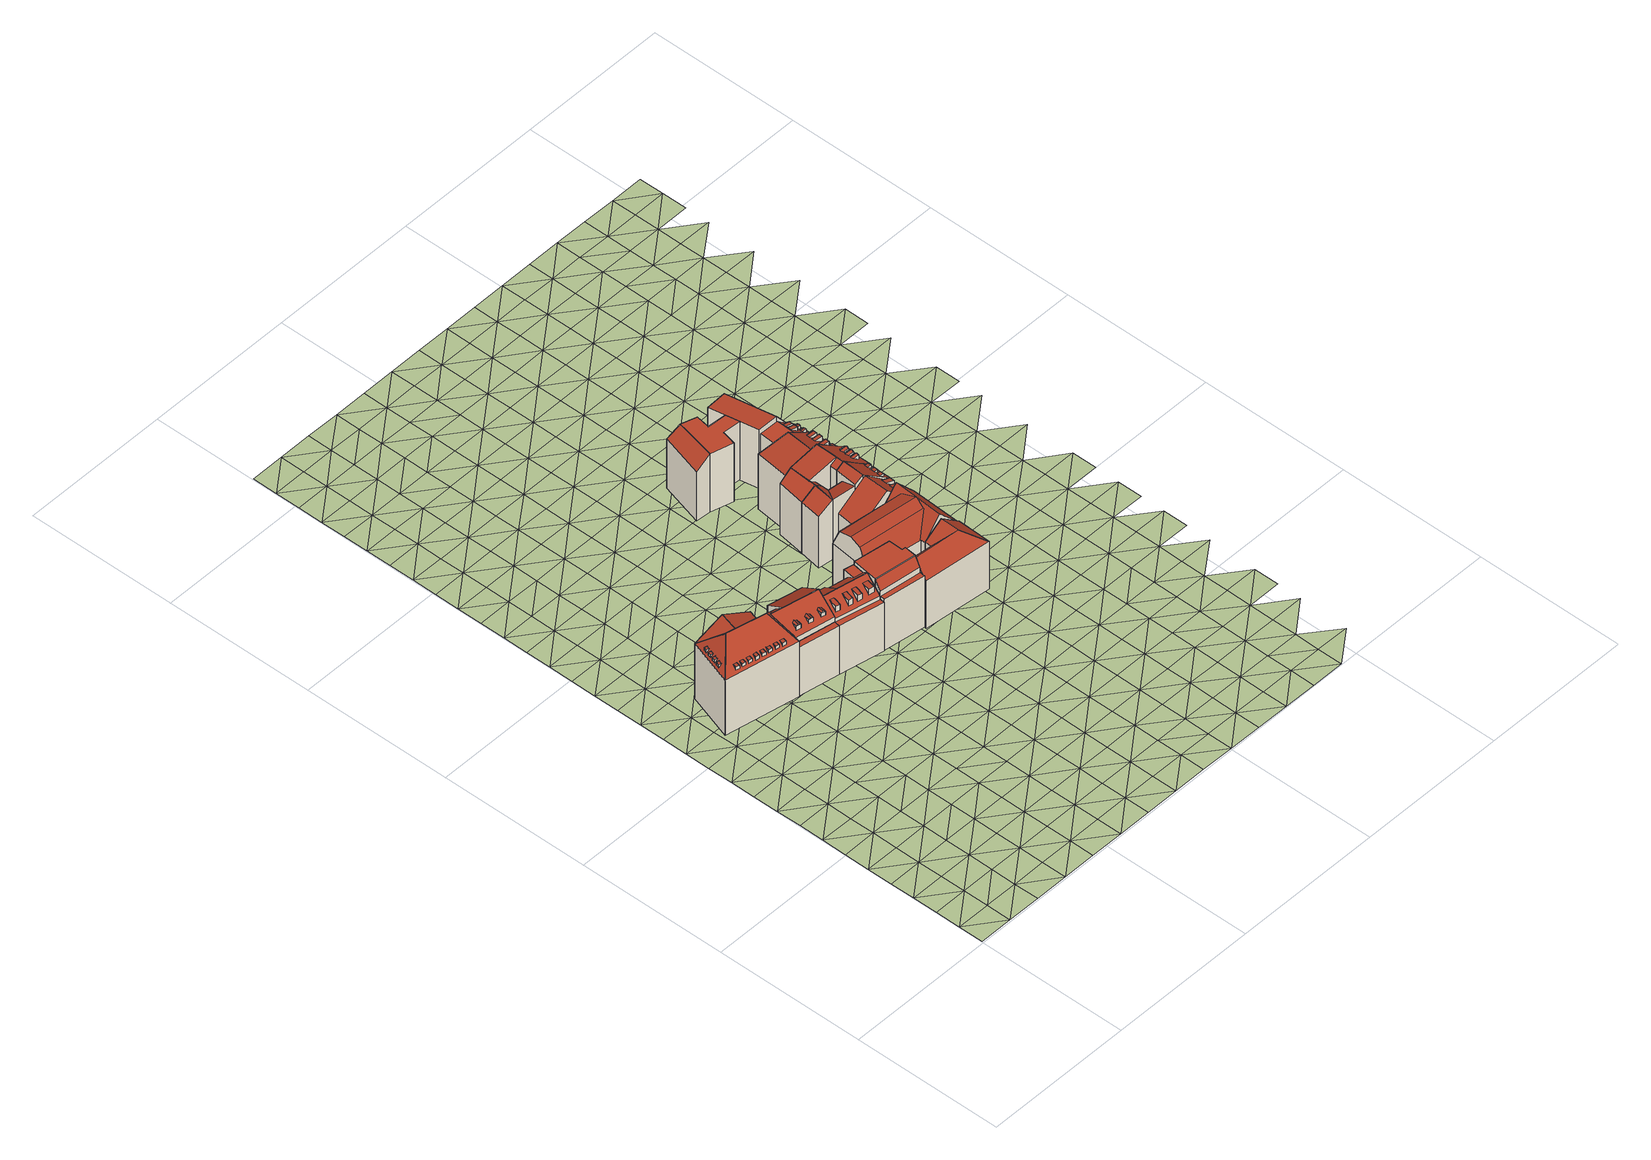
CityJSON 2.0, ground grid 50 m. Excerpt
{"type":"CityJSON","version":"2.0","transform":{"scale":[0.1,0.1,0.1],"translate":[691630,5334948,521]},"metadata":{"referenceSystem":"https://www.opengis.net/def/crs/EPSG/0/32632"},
"CityObjects":{
"building1":{"type":"Building","geometry":[{"type":"MultiSurface","lod":"2","boundaries":[[[0,1,2,3]],[[4,5,1,0]],[[3,2,5,4]],[[0,3,4]],[[1,5,2]],[[6,7,1,0]],[[8,9,7,6]],[[4,5,9,8]],[[6,0,4,8]],[[1,7,9,5]],[[10,11,12,13]],[[14,15,11,10]],[[16,17,15,14]],[[13,12,17,16]],[[14,10,13,16]],[[11,15,17,12]],[[3,18,17,16]],[[13,12,18,3]],[[16,13,3]],[[17,18,12]],[[19,20,12,13]],[[21,22,20,19]],[[10,11,22,21]],[[19,13,10,21]],[[12,20,22,11]],[[19,20,18,3]],[[19,3,13]],[[20,12,18]],[[14,15,22,21]],[[21,10,14]],[[22,15,11]],[[23,24,25,26]],[[27,28,24,23]],[[29,30,28,27]],[[26,25,30,29]],[[27,23,26,29]],[[24,28,30,25]],[[31,32,33,34]],[[35,36,32,31]],[[37,38,36,35]],[[34,33,38,37]],[[35,31,34,37]],[[32,36,38,33]],[[39,40,41,42]],[[43,44,40,39]],[[45,46,44,43]],[[42,41,46,45]],[[43,39,42,45]],[[40,44,46,41]],[[47,48,49,50]],[[51,52,48,47]],[[53,54,52,51]],[[50,49,54,53]],[[51,47,50,53]],[[48,52,54,49]],[[55,56,57,58]],[[59,60,56,55]],[[61,62,60,59]],[[58,57,62,61]],[[59,55,58,61]],[[56,60,62,57]],[[63,64,65,66]],[[67,68,64,63]],[[69,70,68,67]],[[66,65,70,69]],[[67,63,66,69]],[[64,68,70,65]],[[71,72,73,74]],[[75,76,72,71]],[[77,78,76,75]],[[74,73,78,77]],[[75,71,74,77]],[[72,76,78,73]],[[79,80,81,82]],[[83,84,80,79]],[[85,86,84,83]],[[82,81,86,85]],[[83,79,82,85]],[[80,84,86,81]],[[87,88,89,90]],[[91,92,88,87]],[[93,94,92,91]],[[90,89,94,93]],[[91,87,90,93]],[[88,92,94,89]],[[95,96,97,98]],[[99,100,96,95]],[[101,102,100,99]],[[98,97,102,101]],[[99,95,98,101]],[[96,100,102,97]],[[103,104,105,106]],[[107,108,104,103]],[[109,110,108,107]],[[106,105,110,109]],[[107,103,106,109]],[[104,108,110,105]],[[111,112,113,114]],[[115,116,112,111]],[[117,118,116,115]],[[114,113,118,117]],[[115,111,114,117]],[[112,116,118,113]]],"semantics":{"surfaces":[{"type":"WallSurface"},{"type":"RoofSurface"},{"type":"GroundSurface"}],"values":[0,0,0,1,2,0,0,0,1,2,0,0,0,0,1,2,0,0,1,2,0,0,0,1,2,0,1,2,0,1,2,0,0,0,0,1,2,0,0,0,0,1,2,0,0,0,0,1,2,0,0,0,0,1,2,0,0,0,0,1,2,0,0,0,0,1,2,0,0,0,0,1,2,0,0,0,0,1,2,0,0,0,0,1,2,0,0,0,0,1,2,0,0,0,0,1,2,0,0,0,0,1,2]}}]},
"building2":{"type":"Building","geometry":[{"type":"MultiSurface","lod":"2","boundaries":[[[119,120,121,122]],[[123,124,120,119]],[[125,126,124,123]],[[122,121,126,125]],[[123,119,122,125]],[[120,124,126,121]],[[127,128,129,130]],[[131,132,128,127]],[[133,134,132,131]],[[130,129,134,133]],[[131,127,130,133]],[[128,132,134,129]],[[135,136,137,138]],[[127,128,136,135]],[[139,140,128,127]],[[138,137,140,139]],[[127,135,138,139]],[[136,128,140,137]],[[130,129,140,139]],[[21,141,129,130]],[[142,143,141,21]],[[139,140,143,142]],[[21,130,139,142]],[[129,141,143,140]],[[144,145,146,147]],[[148,149,145,144]],[[150,151,149,148]],[[147,146,151,150]],[[144,152,148]],[[150,153,147]],[[147,153,152,144]],[[148,152,153,150]],[[145,149,151,146]],[[154,155,156,157]],[[158,159,155,154]],[[160,161,159,158]],[[157,156,161,160]],[[154,162,158]],[[160,163,157]],[[157,163,162,154]],[[158,162,163,160]],[[155,159,161,156]],[[164,165,166,167]],[[168,169,165,164]],[[170,171,169,168]],[[167,166,171,170]],[[164,172,168]],[[170,173,167]],[[167,173,172,164]],[[168,172,173,170]],[[165,169,171,166]]],"semantics":{"surfaces":[{"type":"WallSurface"},{"type":"RoofSurface"},{"type":"GroundSurface"}],"values":[0,0,0,0,1,2,0,0,0,0,1,2,0,0,0,0,1,2,0,0,0,0,1,2,0,0,0,0,0,0,1,1,2,0,0,0,0,0,0,1,1,2,0,0,0,0,0,0,1,1,2]}}]},
"building3":{"type":"Building","geometry":[{"type":"MultiSurface","lod":"2","boundaries":[[[174,175,176,177]],[[178,179,175,174]],[[180,181,179,178]],[[177,176,181,180]],[[178,174,177,180]],[[175,179,181,176]],[[178,179,182,183]],[[184,185,179,178]],[[186,187,185,184]],[[183,182,187,186]],[[184,178,183,186]],[[179,185,187,182]],[[188,189,190,191]],[[192,193,189,188]],[[194,195,193,192]],[[191,190,195,194]],[[192,188,191,194]],[[189,193,195,190]],[[196,197,198,199]],[[200,201,197,196]],[[202,203,201,200]],[[199,198,203,202]],[[200,196,199,202]],[[197,201,203,198]],[[204,205,206,207]],[[208,209,205,204]],[[210,211,209,208]],[[207,206,211,210]],[[208,204,207,210]],[[205,209,211,206]],[[212,213,214,215]],[[216,217,213,212]],[[218,219,217,216]],[[215,214,219,218]],[[216,212,215,218]],[[213,217,219,214]],[[220,221,222,223]],[[224,225,221,220]],[[226,227,225,224]],[[223,222,227,226]],[[224,220,223,226]],[[221,225,227,222]],[[183,228,229,180]],[[230,231,228,183]],[[232,121,231,230]],[[180,229,121,232]],[[230,183,180,232]],[[228,231,121,229]],[[233,234,235,122]],[[236,237,234,233]],[[119,238,237,236]],[[122,235,238,119]],[[236,233,122,119]],[[234,237,238,235]]],"semantics":{"surfaces":[{"type":"WallSurface"},{"type":"RoofSurface"},{"type":"GroundSurface"}],"values":[0,0,0,0,1,2,0,0,0,0,1,2,0,0,0,0,1,2,0,0,0,0,1,2,0,0,0,0,1,2,0,0,0,0,1,2,0,0,0,0,1,2,0,0,0,0,1,2,0,0,0,0,1,2]}}]},
"building4":{"type":"Building","geometry":[{"type":"MultiSurface","lod":"2","boundaries":[[[239,240,241,242]],[[243,244,240,239]],[[245,246,244,243]],[[247,248,246,245]],[[249,250,248,247]],[[242,241,250,249]],[[247,245,243,239,242,249]],[[240,244,246,248,250,241]],[[242,251,252,239]],[[253,254,251,242]],[[255,234,254,253]],[[239,252,234,255]],[[253,242,239,255]],[[251,254,234,252]],[[256,257,258,259]],[[230,260,257,256]],[[261,262,260,230]],[[259,258,262,261]],[[230,256,259,261]],[[257,260,262,258]]],"semantics":{"surfaces":[{"type":"WallSurface"},{"type":"RoofSurface"},{"type":"GroundSurface"}],"values":[0,0,0,0,0,0,1,2,0,0,0,0,1,2,0,0,0,0,1,2]}}]},
"building5":{"type":"Building","geometry":[{"type":"MultiSurface","lod":"2","boundaries":[[[263,264,265,266]],[[267,268,264,263]],[[269,270,268,267]],[[266,265,270,269]],[[263,271,267]],[[269,272,266]],[[266,272,271,263]],[[267,271,272,269]],[[264,268,270,265]],[[267,268,273,274]],[[275,276,264,263]],[[274,273,276,275]],[[275,277,274]],[[274,277,271,267]],[[263,271,277,275]],[[268,264,276,273]]],"semantics":{"surfaces":[{"type":"WallSurface"},{"type":"RoofSurface"},{"type":"GroundSurface"}],"values":[0,0,0,0,0,0,1,1,2,0,0,0,0,1,1,2]}}]},
"building6":{"type":"Building","geometry":[{"type":"MultiSurface","lod":"2","boundaries":[[[278,279,280,281]],[[282,283,279,278]],[[284,285,283,282]],[[281,280,285,284]],[[278,286,287,288,282]],[[284,289,290,291,281]],[[281,291,286,278]],[[282,288,289,284]],[[291,290,287,286]],[[288,287,290,289]],[[279,283,285,280]],[[292,265,293,294]],[[295,270,265,292]],[[296,285,270,295]],[[294,293,285,296]],[[292,297,295]],[[296,298,294]],[[294,298,297,292]],[[295,297,298,296]],[[265,270,285,293]]],"semantics":{"surfaces":[{"type":"WallSurface"},{"type":"RoofSurface"},{"type":"GroundSurface"}],"values":[0,0,0,0,0,0,1,1,1,1,2,0,0,0,0,0,0,1,1,2]}}]},
"building7":{"type":"Building","geometry":[{"type":"MultiSurface","lod":"2","boundaries":[[[299,300,301,302]],[[303,304,300,299]],[[305,306,304,303]],[[302,301,306,305]],[[303,299,302,305]],[[300,304,306,301]],[[307,308,309,310]],[[311,312,308,307]],[[313,314,312,311]],[[310,309,314,313]],[[311,307,310,313]],[[308,312,314,309]],[[315,316,317,318]],[[319,320,316,315]],[[321,322,320,319]],[[318,317,322,321]],[[319,315,318,321]],[[316,320,322,317]],[[323,324,325,326]],[[327,328,324,323]],[[329,330,328,327]],[[326,325,330,329]],[[327,323,326,329]],[[324,328,330,325]],[[331,332,328,327]],[[333,334,332,331]],[[329,330,334,333]],[[331,327,329,333]],[[328,332,334,330]],[[335,336,337,338]],[[339,340,336,335]],[[341,342,340,339]],[[338,337,342,341]],[[339,335,338,341]],[[336,340,342,337]],[[338,343,344,335]],[[345,346,343,338]],[[347,348,346,345]],[[335,344,348,347]],[[345,338,335,347]],[[343,346,348,344]],[[349,350,348,347]],[[351,332,350,349]],[[335,344,332,351]],[[351,349,347,335]],[[350,332,344,348]]],"semantics":{"surfaces":[{"type":"WallSurface"},{"type":"RoofSurface"},{"type":"GroundSurface"}],"values":[0,0,0,0,1,2,0,0,0,0,1,2,0,0,0,0,1,2,0,0,0,0,1,2,0,0,0,1,2,0,0,0,0,1,2,0,0,0,0,1,2,0,0,0,1,2]}}]},
"building8":{"type":"Building","geometry":[{"type":"MultiSurface","lod":"2","boundaries":[[[352,353,354,355]],[[356,357,353,352]],[[358,359,357,356]],[[355,354,359,358]],[[356,352,355,358]],[[353,357,359,354]],[[360,361,362,363]],[[364,365,361,360]],[[366,367,365,364]],[[363,362,367,366]],[[364,360,363,366]],[[361,365,367,362]],[[368,369,370,371]],[[372,373,369,368]],[[374,375,373,372]],[[371,370,375,374]],[[372,368,371,374]],[[369,373,375,370]],[[376,377,378,379]],[[380,381,377,376]],[[382,383,381,380]],[[379,378,383,382]],[[376,384,380]],[[382,385,379]],[[379,385,384,376]],[[380,384,385,382]],[[377,381,383,378]]],"semantics":{"surfaces":[{"type":"WallSurface"},{"type":"RoofSurface"},{"type":"GroundSurface"}],"values":[0,0,0,0,1,2,0,0,0,0,1,2,0,0,0,0,1,2,0,0,0,0,0,0,1,1,2]}}]},
"building9":{"type":"Building","geometry":[{"type":"MultiSurface","lod":"2","boundaries":[[[386,387,388,389]],[[390,391,387,386]],[[392,393,391,390]],[[389,388,393,392]],[[386,394,390]],[[392,395,389]],[[389,395,394,386]],[[390,394,395,392]],[[387,391,393,388]],[[396,397,398,399]],[[400,401,397,396]],[[402,403,401,400]],[[399,398,403,402]],[[396,404,400]],[[402,405,399]],[[399,405,404,396]],[[400,404,405,402]],[[397,401,403,398]],[[406,407,408,409]],[[410,411,407,406]],[[412,413,411,410]],[[409,408,413,412]],[[406,414,410]],[[412,415,409]],[[409,415,414,406]],[[410,414,415,412]],[[407,411,413,408]],[[416,417,418,419]],[[420,330,417,416]],[[421,422,330,420]],[[419,418,422,421]],[[420,416,419,421]],[[417,330,422,418]],[[423,424,422,421]],[[425,426,424,423]],[[427,428,426,425]],[[421,422,428,427]],[[425,423,421,427]],[[424,426,428,422]],[[429,430,342,341]],[[427,431,430,429]],[[338,337,431,427]],[[341,342,337,338]],[[427,429,341,338]],[[430,431,337,342]],[[345,346,432,433]],[[338,343,346,345]],[[425,426,343,338]],[[433,432,426,425]],[[338,345,433,425]],[[346,343,426,432]],[[420,330,424,423]],[[333,334,330,420]],[[434,435,334,333]],[[423,424,435,434]],[[333,420,423,434]],[[330,334,435,424]]],"semantics":{"surfaces":[{"type":"WallSurface"},{"type":"RoofSurface"},{"type":"GroundSurface"}],"values":[0,0,0,0,0,0,1,1,2,0,0,0,0,0,0,1,1,2,0,0,0,0,0,0,1,1,2,0,0,0,0,1,2,0,0,0,0,1,2,0,0,0,0,1,2,0,0,0,0,1,2,0,0,0,0,1,2]}}]},
"building10":{"type":"Building","geometry":[{"type":"MultiSurface","lod":"2","boundaries":[[[436,437,438,439]],[[440,441,437,436]],[[442,443,441,440]],[[444,445,443,442]],[[446,447,445,444]],[[448,449,447,446]],[[450,451,449,448]],[[439,438,451,450]],[[448,446,444,442,440,436,439,450]],[[437,441,443,445,447,449,451,438]],[[452,453,445,444]],[[454,455,453,452]],[[446,447,455,454]],[[452,444,446,454]],[[445,453,455,447]],[[456,457,458,459]],[[460,461,457,456]],[[462,463,461,460]],[[459,458,463,462]],[[460,456,459,462]],[[457,461,463,458]],[[464,465,466,467]],[[456,457,465,464]],[[467,466,458,459]],[[456,464,467,459]],[[465,457,458,466]],[[460,468,469,462]],[[470,471,468,460]],[[472,473,471,470]],[[462,469,473,472]],[[470,460,462,472]],[[468,471,473,469]]],"semantics":{"surfaces":[{"type":"WallSurface"},{"type":"RoofSurface"},{"type":"GroundSurface"}],"values":[0,0,0,0,0,0,0,0,1,2,0,0,0,1,2,0,0,0,0,1,2,0,0,0,1,2,0,0,0,0,1,2]}}]},
"building11":{"type":"Building","geometry":[{"type":"MultiSurface","lod":"2","boundaries":[[[474,475,476,477]],[[478,479,475,474]],[[480,481,479,478]],[[477,476,481,480]],[[478,474,477,480]],[[475,479,481,476]],[[482,483,484,485]],[[486,487,483,482]],[[488,489,487,486]],[[485,484,489,488]],[[486,482,485,488]],[[483,487,489,484]],[[490,491,492,493]],[[494,495,491,490]],[[496,497,495,494]],[[493,492,497,496]],[[494,490,493,496]],[[491,495,497,492]],[[498,499,500,501]],[[502,503,499,498]],[[504,505,503,502]],[[501,500,505,504]],[[502,498,501,504]],[[499,503,505,500]],[[506,418,507,508]],[[509,510,418,506]],[[511,512,510,509]],[[508,507,512,511]],[[509,506,508,511]],[[418,510,512,507]],[[513,514,510,509]],[[515,516,514,513]],[[511,512,516,515]],[[513,509,511,515]],[[510,514,516,512]]],"semantics":{"surfaces":[{"type":"WallSurface"},{"type":"RoofSurface"},{"type":"GroundSurface"}],"values":[0,0,0,0,1,2,0,0,0,0,1,2,0,0,0,0,1,2,0,0,0,0,1,2,0,0,0,0,1,2,0,0,0,1,2]}}]},
"building12":{"type":"Building","geometry":[{"type":"MultiSurface","lod":"2","boundaries":[[[517,518,519,520]],[[521,522,518,517]],[[523,524,522,521]],[[520,519,524,523]],[[517,525,521]],[[523,526,520]],[[520,526,525,517]],[[521,525,526,523]],[[518,522,524,519]],[[527,528,529,530]],[[531,532,528,527]],[[533,534,532,531]],[[530,529,534,533]],[[527,535,531]],[[533,536,530]],[[530,536,535,527]],[[531,535,536,533]],[[528,532,534,529]],[[537,538,539,540]],[[541,542,538,537]],[[543,544,542,541]],[[540,539,544,543]],[[541,537,540,543]],[[538,542,544,539]],[[545,546,547,548]],[[549,550,546,545]],[[551,552,550,549]],[[548,547,552,551]],[[549,545,548,551]],[[546,550,552,547]],[[553,554,555,556]],[[557,558,554,553]],[[559,507,558,557]],[[556,555,507,559]],[[557,553,556,559]],[[554,558,507,555]],[[560,561,555,556]],[[562,563,561,560]],[[553,554,563,562]],[[560,556,553,562]],[[555,561,563,554]]],"semantics":{"surfaces":[{"type":"WallSurface"},{"type":"RoofSurface"},{"type":"GroundSurface"}],"values":[0,0,0,0,0,0,1,1,2,0,0,0,0,0,0,1,1,2,0,0,0,0,1,2,0,0,0,0,1,2,0,0,0,0,1,2,0,0,0,1,2]}}]},
"terrain1":{"type":"TINRelief","attributes":{"lod":2},"geometry":[{"type":"CompositeSurface","lod":"2","boundaries":[[[564,565,566]],[[567,568,565]],[[567,569,568]],[[570,567,565]],[[565,564,570]],[[571,572,573]],[[574,571,569]],[[573,569,571]],[[575,570,564]],[[569,567,574]],[[576,577,572]],[[578,567,570]],[[576,579,577]],[[575,564,580]],[[572,571,581]],[[576,572,581]],[[582,571,574]],[[578,582,567]],[[570,575,578]],[[583,584,585]],[[574,567,582]],[[585,579,583]],[[579,576,586]],[[587,575,580]],[[583,579,586]],[[588,589,584]],[[590,576,581]],[[588,591,589]],[[581,571,590]],[[571,582,592]],[[590,571,592]],[[584,583,593]],[[594,582,578]],[[595,594,575]],[[596,583,586]],[[584,593,588]],[[578,575,594]],[[575,587,595]],[[597,598,599]],[[586,576,596]],[[600,592,582]],[[576,590,601]],[[599,591,597]],[[596,576,601]],[[591,588,602]],[[603,590,592]],[[597,591,602]],[[604,605,598]],[[606,588,593]],[[582,594,607]],[[604,608,605]],[[593,583,606]],[[609,604,598]],[[600,582,607]],[[583,596,610]],[[611,594,595]],[[598,597,609]],[[583,610,606]],[[595,587,611]],[[612,596,601]],[[592,600,603]],[[613,597,602]],[[601,590,614]],[[611,587,615]],[[616,607,594]],[[617,618,619]],[[602,588,613]],[[614,590,603]],[[596,612,610]],[[588,606,620]],[[616,600,607]],[[619,608,617]],[[613,588,620]],[[608,604,621]],[[622,606,610]],[[594,611,623]],[[624,625,618]],[[601,614,612]],[[626,604,609]],[[608,621,617]],[[616,594,623]],[[624,627,625]],[[609,597,626]],[[628,624,618]],[[597,613,629]],[[630,614,603]],[[622,610,612]],[[618,617,628]],[[631,613,620]],[[597,629,626]],[[611,615,632]],[[603,600,630]],[[633,623,611]],[[600,616,634]],[[635,617,621]],[[620,606,631]],[[630,600,634]],[[636,612,614]],[[606,622,637]],[[633,616,623]],[[638,639,640]],[[621,604,635]],[[631,606,637]],[[641,629,613]],[[604,626,642]],[[636,622,612]],[[640,627,638]],[[611,632,643]],[[627,624,644]],[[641,626,629]],[[604,642,635]],[[633,611,643]],[[614,630,645]],[[646,647,639]],[[648,624,628]],[[627,644,638]],[[649,648,617]],[[613,631,650]],[[651,630,634]],[[614,645,636]],[[646,652,647]],[[628,617,648]],[[617,635,649]],[[653,631,637]],[[613,650,641]],[[634,616,651]],[[654,643,632]],[[616,633,655]],[[639,638,656]],[[657,635,642]],[[637,622,653]],[[651,616,655]],[[630,658,645]],[[622,636,659]],[[654,633,643]],[[660,638,644]],[[639,656,646]],[[642,626,657]],[[653,622,659]],[[661,650,631]],[[626,641,662]],[[663,636,645]],[[664,649,635]],[[665,666,667]],[[644,624,660]],[[668,665,652]],[[624,648,669]],[[661,641,650]],[[626,662,657]],[[654,632,670]],[[667,652,665]],[[630,651,658]],[[652,646,668]],[[624,669,660]],[[631,653,671]],[[672,648,649]],[[673,674,666]],[[675,651,655]],[[663,645,658]],[[635,657,664]],[[676,646,656]],[[677,653,659]],[[631,671,661]],[[655,633,675]],[[673,678,674]],[[656,638,679]],[[633,654,680]],[[638,660,681]],[[682,657,662]],[[683,649,664]],[[659,636,677]],[[675,633,680]],[[684,658,651]],[[636,663,685]],[[666,665,686]],[[687,654,670]],[[638,681,679]],[[662,641,682]],[[677,636,685]],[[688,671,653]],[[641,661,689]],[[690,660,669]],[[673,666,686]],[[684,663,658]],[[649,683,672]],[[691,665,668]],[[669,648,692]],[[693,664,657]],[[688,661,671]],[[641,689,682]],[[656,679,676]],[[694,695,696]],[[668,646,691]],[[651,675,697]],[[698,694,678]],[[699,681,660]],[[693,683,664]],[[648,672,692]],[[700,693,657]],[[696,678,694]],[[653,677,701]],[[691,646,676]],[[678,673,698]],[[702,675,680]],[[651,697,684]],[[699,679,681]],[[690,699,660]],[[657,682,700]],[[703,704,695]],[[705,677,685]],[[653,701,688]],[[669,692,690]],[[680,654,702]],[[706,673,686]],[[654,687,707]],[[708,682,689]],[[685,663,705]],[[703,709,704]],[[702,654,707]],[[710,697,675]],[[686,665,706]],[[663,684,711]],[[665,691,712]],[[713,692,672]],[[689,661,708]],[[705,663,711]],[[714,701,677]],[[661,688,715]],[[695,694,716]],[[710,684,697]],[[717,691,676]],[[665,712,706]],[[672,683,713]],[[718,700,682]],[[683,693,719]],[[714,688,701]],[[661,715,708]],[[720,694,698]],[[695,716,703]],[[676,679,717]],[[675,702,721]],[[722,690,692]],[[679,699,723]],[[718,693,700]],[[683,719,713]],[[724,718,682]],[[698,673,720]],[[677,705,725]],[[717,679,723]],[[726,712,691]],[[673,706,727]],[[728,702,707]],[[675,721,710]],[[722,699,690]],[[729,722,692]],[[730,709,731]],[[682,708,724]],[[720,673,727]],[[709,703,732]],[[733,705,711]],[[677,725,714]],[[707,687,728]],[[726,706,712]],[[692,713,729]],[[734,708,715]],[[711,684,733]],[[735,703,716]],[[709,732,731]],[[728,687,736]],[[737,721,702]],[[684,710,738]],[[691,717,739]],[[740,713,719]],[[715,688,734]],[[733,684,738]],[[741,725,705]],[[716,694,735]],[[688,714,742]],[[726,691,739]],[[694,720,743]],[[737,710,721]],[[744,717,723]],[[719,693,740]],[[734,688,742]],[[745,724,708]],[[693,718,746]],[[735,694,743]],[[741,714,725]],[[747,729,713]],[[748,720,727]],[[723,699,744]],[[702,728,749]],[[750,748,706]],[[699,722,751]],[[745,718,724]],[[693,746,740]],[[752,731,732]],[[753,745,708]],[[737,702,749]],[[727,706,748]],[[705,733,754]],[[744,699,751]],[[755,739,717]],[[706,726,750]],[[756,722,729]],[[732,703,752]],[[708,734,753]],[[703,735,757]],[[758,733,738]],[[705,754,741]],[[755,726,739]],[[713,740,747]],[[759,734,742]],[[728,736,760]],[[738,710,758]],[[761,759,714]],[[703,757,752]],[[710,737,762]],[[743,720,763]],[[717,744,764]],[[765,735,743]],[[766,740,746]],[[756,729,747]],[[742,714,759]],[[758,710,762]],[[767,754,733]],[[714,741,761]],[[720,748,763]],[[768,737,749]],[[769,744,751]],[[749,728,770]],[[717,764,755]],[[746,718,766]],[[771,753,734]],[[718,745,772]],[[731,752,773]],[[767,741,754]],[[774,748,750]],[[775,743,763]],[[728,760,770]],[[751,722,769]],[[776,747,740]],[[722,756,777]],[[771,745,753]],[[718,772,766]],[[778,771,734]],[[750,726,774]],[[733,758,779]],[[765,780,735]],[[769,722,777]],[[781,764,744]],[[726,755,782]],[[783,752,757]],[[768,749,770]],[[776,756,747]],[[743,775,765]],[[784,776,740]],[[757,735,780]],[[734,759,778]],[[774,726,782]],[[785,763,748]],[[786,758,762]],[[733,779,767]],[[781,755,764]],[[740,766,784]],[[787,759,761]],[[762,737,786]],[[785,775,763]],[[788,787,741]],[[752,789,773]],[[790,770,760]],[[737,768,791]],[[744,769,792]],[[793,766,772]],[[761,741,787]],[[786,737,791]],[[794,779,758]],[[741,767,788]],[[783,789,752]],[[748,774,795]],[[790,768,770]],[[796,769,777]],[[744,792,781]],[[757,780,783]],[[772,745,793]],[[797,778,759]],[[745,771,798]],[[794,767,779]],[[799,774,782]],[[748,795,785]],[[777,756,796]],[[800,784,766]],[[756,776,801]],[[797,771,778]],[[745,798,793]],[[802,780,765]],[[803,797,759]],[[790,760,804]],[[782,755,799]],[[758,786,805]],[[806,802,775]],[[796,756,801]],[[807,792,769]],[[755,781,808]],[[800,776,784]],[[809,800,766]],[[765,775,802]],[[759,787,803]],[[799,755,808]],[[810,795,774]],[[775,785,806]],[[811,786,791]],[[758,805,794]],[[807,781,792]],[[766,793,809]],[[812,783,780]],[[813,787,788]],[[791,768,811]],[[810,785,795]],[[768,790,814]],[[769,796,815]],[[816,793,798]],[[788,767,813]],[[812,789,783]],[[811,768,814]],[[817,805,786]],[[767,794,818]],[[819,812,780]],[[774,799,820]],[[821,796,801]],[[769,815,807]],[[798,771,816]],[[822,821,776]],[[823,803,787]],[[771,797,824]],[[810,774,820]],[[780,802,819]],[[817,794,805]],[[767,818,813]],[[825,799,808]],[[801,776,821]],[[826,809,793]],[[776,800,822]],[[823,797,803]],[[771,824,816]],[[790,804,827]],[[828,802,806]],[[829,823,787]],[[786,811,830]],[[808,781,825]],[[831,815,796]],[[781,807,832]],[[826,800,809]],[[833,826,793]],[[806,785,828]],[[787,813,829]],[[825,781,832]],[[834,820,799]],[[785,810,835]],[[836,811,814]],[[786,830,817]],[[831,807,815]],[[837,819,802]],[[793,816,833]],[[828,785,835]],[[789,812,838]],[[839,813,818]],[[814,790,836]],[[840,839,794]],[[834,810,820]],[[790,827,841]],[[796,821,842]],[[843,816,824]],[[818,794,839]],[[844,812,819]],[[836,790,841]],[[845,830,811]],[[794,817,840]],[[831,796,842]],[[799,825,846]],[[847,821,822]],[[824,797,843]],[[848,829,813]],[[797,823,849]],[[802,828,837]],[[845,817,830]],[[850,825,832]],[[799,846,834]],[[822,800,847]],[[851,850,807]],[[852,833,816]],[[800,826,853]],[[848,823,829]],[[797,849,843]],[[854,848,813]],[[855,828,835]],[[844,819,837]],[[812,856,838]],[[811,836,857]],[[832,807,850]],[[858,842,821]],[[807,831,851]],[[852,826,833]],[[800,853,847]],[[859,852,816]],[[813,839,854]],[[835,810,855]],[[860,846,825]],[[810,834,861]],[[862,836,841]],[[811,857,845]],[[858,831,842]],[[816,843,859]],[[855,810,861]],[[863,837,828]],[[812,844,864]],[[865,839,840]],[[841,827,862]],[[866,865,817]],[[860,834,846]],[[821,847,867]],[[868,843,849]],[[840,817,865]],[[863,844,837]],[[812,864,856]],[[862,827,869]],[[870,857,836]],[[817,845,866]],[[825,850,871]],[[872,847,853]],[[821,867,858]],[[849,823,868]],[[873,854,839]],[[823,848,874]],[[828,855,875]],[[870,845,857]],[[876,850,851]],[[825,871,860]],[[853,826,872]],[[877,859,843]],[[826,852,878]],[[863,828,875]],[[873,848,854]],[[823,874,868]],[[879,873,839]],[[880,855,861]],[[836,862,881]],[[851,831,876]],[[882,867,847]],[[831,858,883]],[[884,866,845]],[[877,852,859]],[[826,878,872]],[[885,877,843]],[[886,856,864]],[[839,865,879]],[[861,834,880]],[[887,886,844]],[[876,831,883]],[[888,871,850]],[[834,860,889]],[[836,881,870]],[[882,858,867]],[[843,868,885]],[[864,844,886]],[[880,834,889]],[[890,875,855]],[[844,863,887]],[[891,865,866]],[[888,860,871]],[[847,872,892]],[[893,868,874]],[[862,869,894]],[[890,863,875]],[[862,895,881]],[[845,870,884]],[[886,896,856]],[[850,876,897]],[[898,879,865]],[[899,872,878]],[[847,892,882]],[[874,848,893]],[[848,873,900]],[[855,880,901]],[[902,870,881]],[[903,876,883]],[[850,897,888]],[[878,852,899]],[[866,884,891]],[[904,885,868]],[[852,877,905]],[[848,900,893]],[[906,880,889]],[[855,901,890]],[[862,894,895]],[[883,858,903]],[[907,873,879]],[[899,852,905]],[[908,892,872]],[[858,882,909]],[[904,877,885]],[[910,904,868]],[[911,886,887]],[[865,891,898]],[[889,860,906]],[[903,858,909]],[[860,888,912]],[[902,881,895]],[[908,882,892]],[[868,893,910]],[[887,863,911]],[[913,901,880]],[[863,890,914]],[[915,891,884]],[[916,879,898]],[[917,915,870]],[[918,888,897]],[[860,912,906]],[[897,876,919]],[[872,899,920]],[[911,863,914]],[[921,893,900]],[[884,870,915]],[[913,890,901]],[[886,922,896]],[[923,895,894]],[[870,902,917]],[[876,903,919]],[[879,916,907]],[[924,899,905]],[[872,920,908]],[[900,873,921]],[[925,898,891]],[[926,922,886]],[[880,906,927]],[[923,902,895]],[[928,903,909]],[[918,897,919]],[[905,877,924]],[[929,910,893]],[[877,904,930]],[[886,911,926]],[[925,916,898]],[[873,907,921]],[[931,925,891]],[[932,906,912]],[[880,927,913]],[[909,882,928]],[[933,932,888]],[[934,920,899]],[[882,908,935]],[[929,904,910]],[[877,930,924]],[[936,929,893]],[[937,911,914]],[[891,915,931]],[[912,888,932]],[[928,882,935]],[[938,919,903]],[[888,918,933]],[[934,908,920]],[[893,921,936]],[[914,890,937]],[[939,927,906]],[[890,913,940]],[[941,915,917]],[[938,918,919]],[[899,924,942]],[[937,890,940]],[[943,926,911]],[[944,921,907]],[[917,902,941]],[[939,913,927]],[[903,928,945]],[[946,924,930]],[[899,942,934]],[[907,916,944]],[[943,922,926]],[[947,931,915]],[[916,925,948]],[[906,932,949]],[[950,928,935]],[[903,945,938]],[[930,904,946]],[[951,936,921]],[[904,929,952]],[[911,937,953]],[[947,925,931]],[[916,948,944]],[[954,947,915]],[[955,932,933]],[[906,949,939]],[[935,908,950]],[[956,942,924]],[[908,934,957]],[[943,911,953]],[[951,929,936]],[[904,952,946]],[[958,951,921]],[[959,937,940]],[[933,918,955]],[[950,908,957]],[[960,945,928]],[[918,938,961]],[[921,944,958]],[[940,913,959]],[[962,934,942]],[[955,918,961]],[[963,949,932]],[[913,939,964]],[[960,938,945]],[[924,946,965]],[[959,913,964]],[[966,953,937]],[[922,943,967]],[[968,944,948]],[[963,939,949]],[[969,963,932]],[[928,950,970]],[[971,946,952]],[[924,965,956]],[[948,925,968]],[[966,943,953]],[[932,955,969]],[[972,950,957]],[[928,970,960]],[[952,929,971]],[[957,934,962]],[[973,958,944]],[[929,951,974]],[[937,959,975]],[[942,956,962]],[[976,955,961]],[[977,965,946]],[[973,951,958]],[[929,974,971]],[[978,973,944]],[[979,959,964]],[[937,975,966]],[[943,980,967]],[[961,938,976]],[[950,981,970]],[[938,960,982]],[[977,956,965]],[[964,939,979]],[[957,962,972]],[[983,969,955]],[[939,963,984]],[[985,960,970]],[[938,982,976]],[[946,971,986]],[[987,975,959]],[[943,966,988]],[[983,963,969]],[[939,984,979]],[[977,946,986]],[[950,972,981]],[[989,971,974]],[[987,966,975]],[[943,988,980]],[[955,976,990]],[[991,972,962]],[[985,970,981]],[[974,951,989]],[[992,991,956]],[[983,955,990]],[[959,979,993]],[[994,976,982]],[[962,956,991]],[[995,986,971]],[[956,977,992]],[[951,996,989]],[[997,979,984]],[[959,993,987]],[[982,960,994]],[[998,997,963]],[[999,981,972]],[[960,985,1000]],[[995,977,986]],[[1001,995,971]],[[1002,980,988]],[[984,963,997]],[[1003,1002,966]],[[1004,990,976]],[[963,983,998]],[[999,985,981]],[[960,1000,994]],[[988,966,1002]],[[1005,993,979]],[[966,987,1003]],[[1004,983,990]],[[972,991,1006]],[[1005,987,993]],[[1002,1007,980]],[[976,994,1008]],[[1009,991,992]],[[972,1006,999]],[[979,997,1010]],[[1011,994,1000]],[[976,1008,1004]],[[992,977,1009]],[[1012,997,998]],[[979,1010,1005]],[[1000,985,1011]],[[1013,1006,991]],[[985,999,1014]],[[1015,1002,1003]],[[998,983,1012]],[[1016,1015,987]],[[994,1017,1008]],[[983,1004,1018]],[[1013,999,1006]],[[985,1014,1011]],[[1003,987,1015]],[[1012,983,1018]],[[1019,1010,997]],[[987,1005,1016]],[[1020,1004,1008]],[[1002,1021,1007]],[[1022,1019,997]],[[994,1011,1017]],[[1023,1005,1010]],[[997,1012,1022]],[[1024,1011,1014]],[[1020,1008,1017]],[[1002,1015,1025]],[[1026,1012,1018]],[[1014,999,1024]],[[1027,1015,1016]],[[1002,1025,1021]],[[1018,1004,1026]],[[1016,1005,1023]],[[1024,999,1028]],[[1029,1017,1011]],[[1004,1020,1030]],[[1010,1019,1023]],[[1026,1004,1030]],[[1031,1022,1012]],[[1029,1020,1017]],[[1031,1019,1022]],[[1016,1023,1027]],[[1032,1021,1025]],[[1025,1015,1033]],[[1012,1026,1034]],[[1031,1012,1034]],[[1015,1027,1033]],[[1035,1026,1030]],[[1036,1027,1023]],[[1032,1025,1033]],[[1030,1020,1035]],[[1032,1037,1021]],[[1023,1019,1036]],[[1035,1020,1038]],[[1039,1034,1026]],[[1019,1031,1040]],[[1036,1019,1040]],[[1041,1033,1027]],[[1039,1031,1034]],[[1041,1032,1033]],[[1027,1036,1042]],[[1041,1027,1042]],[[1043,1036,1040]],[[1032,1044,1037]],[[1040,1031,1043]],[[1045,1044,1032]],[[1046,1042,1036]],[[1032,1041,1045]],[[1046,1041,1042]],[[1047,1044,1045]],[[1048,1047,1041]],[[1045,1041,1047]],[[1047,1049,1044]]]}]}
},
"vertices":[
[262,1184,272],[262,1184,8],[174,1204,8],[174,1204,213],[241,1109,272],[241,1109,8],[351,1163,231],[351,1163,8],[332,1089,231],[332,1089,8],[335,1088,288],[335,1088,5],[203,1117,5],[203,1117,288],[368,1000,213],[368,1000,5],[124,1048,213],[124,1048,5],[174,1204,5],[229,1158,230],[229,1158,5],[390,1123,230],[390,1123,5],[319,1016,232],[319,1016,220],[332,1014,220],[332,1014,232],[327,1054,235],[327,1054,220],[338,1052,235],[338,1052,220],[297,1021,232],[297,1021,221],[309,1019,221],[309,1019,232],[304,1059,235],[304,1059,221],[315,1057,235],[315,1057,221],[274,1026,232],[274,1026,221],[286,1024,221],[286,1024,232],[281,1064,235],[281,1064,221],[293,1062,235],[293,1062,221],[253,1030,232],[253,1030,220],[265,1027,220],[265,1027,232],[260,1068,235],[260,1068,220],[272,1065,235],[272,1065,220],[231,1034,232],[231,1034,220],[243,1032,220],[243,1032,232],[238,1072,235],[238,1072,220],[249,1070,235],[249,1070,220],[209,1039,232],[209,1039,221],[221,1037,221],[221,1037,232],[216,1077,235],[216,1077,221],[227,1074,235],[227,1074,221],[187,1044,232],[187,1044,221],[199,1041,221],[199,1041,232],[194,1081,235],[194,1081,221],[206,1079,235],[206,1079,221],[166,1048,232],[166,1048,221],[178,1045,221],[178,1045,232],[173,1085,235],[173,1085,221],[185,1083,235],[185,1083,221],[146,1100,232],[146,1100,221],[142,1088,221],[142,1088,232],[183,1089,235],[183,1089,221],[179,1078,235],[179,1078,221],[152,1120,232],[152,1120,221],[149,1108,221],[149,1108,232],[189,1110,235],[189,1110,221],[186,1099,235],[186,1099,221],[159,1141,232],[159,1141,221],[156,1130,221],[156,1130,232],[196,1131,235],[196,1131,221],[193,1120,235],[193,1120,221],[166,1162,232],[166,1162,221],[162,1151,221],[162,1151,232],[203,1152,235],[203,1152,221],[199,1141,235],[199,1141,221],
[502,975,191],[502,975,7],[505,995,7],[505,995,191],[368,1000,191],[368,1000,7],[372,1019,191],[372,1019,7],[517,1064,261],[517,1064,6],[350,1098,6],[350,1098,261],[505,995,210],[505,995,6],[372,1019,210],[372,1019,6],[530,1135,211],[530,1135,6],[415,1158,6],[415,1158,211],[399,1088,261],[399,1088,6],[390,1123,6],[406,1120,230],[406,1120,6],[482,1071,234],[482,1071,220],[472,1014,220],[472,1014,234],[497,1068,234],[497,1068,220],[486,1011,234],[486,1011,220],[489,1069,237],[479,1013,237],[442,1079,234],[442,1079,220],[431,1022,220],[431,1022,234],[458,1076,234],[458,1076,220],[446,1019,234],[446,1019,220],[450,1077,237],[438,1021,237],[401,1087,234],[401,1087,220],[390,1030,220],[390,1030,234],[416,1084,234],[416,1084,220],[405,1027,234],[405,1027,220],[409,1086,237],[397,1029,237],
[567,1088,215],[567,1088,6],[523,1097,6],[523,1097,215],[561,1037,249],[561,1037,6],[514,1046,249],[514,1046,6],[660,1017,6],[660,1017,249],[565,1070,227],[565,1070,6],[665,1053,227],[665,1053,6],[658,1018,240],[658,1018,7],[666,1072,7],[666,1072,240],[625,1024,240],[625,1024,7],[633,1078,240],[633,1078,7],[652,1019,238],[652,1019,212],[634,1022,212],[634,1022,238],[645,978,233],[645,978,212],[627,981,233],[627,981,212],[612,1027,238],[612,1027,211],[597,1030,211],[597,1030,238],[604,985,233],[604,985,211],[589,988,233],[589,988,211],[582,1033,238],[582,1033,211],[567,1035,211],[567,1035,238],[574,992,233],[574,992,211],[560,994,233],[560,994,211],[541,1040,238],[541,1040,212],[526,1043,212],[526,1043,238],[533,1001,233],[533,1001,212],[519,1004,233],[519,1004,212],[660,1017,7],[514,1046,7],[652,963,202],[652,963,7],[505,995,202],[652,963,191],[652,963,8],[505,995,8],[650,946,191],[650,946,8],[502,975,8],
[655,983,251],[655,983,7],[795,965,7],[795,965,251],[667,1071,251],[667,1071,7],[789,1053,251],[789,1053,7],[788,1006,251],[788,1006,7],[800,1005,251],[800,1005,7],[795,965,8],[655,983,8],[792,945,219],[792,945,8],[652,963,219],[650,946,202],[650,946,9],[790,925,9],[790,925,202],[652,963,9],[792,945,202],[792,945,9],
[1015,895,189],[1015,895,8],[1018,1007,8],[1018,1007,189],[895,999,189],[895,999,8],[898,1021,189],[898,1021,8],[952,949,242],[954,1014,242],[800,1010,8],[800,1010,189],[789,919,189],[789,919,8],[795,964,242],
[715,1064,182],[715,1064,8],[899,1039,8],[899,1039,182],[731,1206,182],[731,1206,8],[904,1189,182],[904,1189,8],[719,1098,247],[723,1134,260],[728,1180,247],[959,1153,247],[956,1106,260],[954,1070,247],[1018,1007,185],[1025,1177,8],[1025,1177,185],[898,1021,185],[904,1189,185],[950,1015,260],[961,1184,260],
[1011,1319,200],[1011,1319,191],[1010,1332,191],[1010,1332,200],[959,1318,204],[959,1318,191],[959,1332,204],[959,1332,191],[1010,1296,200],[1010,1296,191],[1010,1309,191],[1010,1309,200],[958,1295,204],[958,1295,191],[958,1309,204],[958,1309,191],[1009,1272,200],[1009,1272,191],[1009,1286,191],[1009,1286,200],[957,1272,204],[957,1272,191],[957,1286,204],[957,1286,191],[1026,1262,178],[1026,1262,8],[1026,1338,8],[1026,1338,178],[927,1273,255],[927,1273,8],[931,1348,255],[931,1348,8],[898,1276,236],[898,1276,8],[906,1350,236],[906,1350,8],[818,1285,232],[818,1285,7],[828,1358,7],[828,1358,232],[768,1291,199],[768,1291,7],[780,1363,199],[780,1363,7],[828,1358,8],[818,1285,8],[852,1356,213],[852,1356,8],[852,1332,213],[852,1332,8],[904,1327,213],[904,1327,8],[898,1276,232],
[1011,1236,196],[1011,1236,180],[1012,1253,180],[1012,1253,196],[931,1244,222],[931,1244,180],[931,1262,222],[931,1262,180],[1009,1208,196],[1009,1208,181],[1009,1226,181],[1009,1226,196],[929,1216,222],[929,1216,181],[930,1235,222],[930,1235,181],[1008,1184,196],[1008,1184,181],[1009,1201,181],[1009,1201,196],[928,1192,222],[928,1192,181],[929,1210,222],[929,1210,181],[1023,1178,168],[1023,1178,8],[1027,1262,8],[1027,1262,168],[826,1197,168],[826,1197,8],[837,1283,168],[837,1283,8],[928,1187,250],[932,1273,250],
[961,1408,203],[961,1408,188],[1015,1406,188],[1015,1406,203],[961,1421,203],[961,1421,188],[1014,1420,203],[1014,1420,188],[961,1414,208],[1015,1413,208],[960,1389,203],[960,1389,189],[1014,1387,189],[1014,1387,203],[960,1402,203],[960,1402,189],[1013,1401,203],[1013,1401,189],[960,1395,208],[1014,1394,208],[960,1369,203],[960,1369,189],[1014,1368,189],[1014,1368,203],[960,1383,203],[960,1383,189],[1013,1382,203],[1013,1382,189],[960,1376,208],[1013,1375,208],[1030,1338,178],[1030,1338,8],[1028,1441,8],[1028,1441,178],[931,1348,252],[933,1447,252],[933,1447,8],[932,1374,252],[932,1374,8],[829,1381,232],[829,1381,8],[835,1453,232],[835,1453,8],[794,1455,199],[794,1455,7],[835,1453,7],[853,1379,8],[853,1379,213],[907,1376,236],[907,1376,8],
[877,1675,228],[877,1675,8],[869,1721,8],[869,1721,228],[816,1679,228],[816,1679,8],[804,1631,228],[804,1631,8],[730,1651,228],[730,1651,8],[762,1788,228],[762,1788,8],[813,1772,228],[813,1772,8],[805,1725,228],[805,1725,8],[680,1655,193],[680,1655,8],[720,1800,193],[720,1800,8],[1010,1609,157],[1010,1609,8],[982,1776,8],[982,1776,157],[954,1612,232],[954,1612,8],[925,1776,232],[925,1776,8],[1017,1609,140],[1017,1609,8],[986,1776,8],[986,1776,140],[954,1612,7],[925,1776,7],[887,1614,228],[887,1614,7],[859,1776,228],[859,1776,7],
[1014,1520,187],[1014,1520,171],[1014,1533,171],[1014,1533,187],[952,1522,190],[952,1522,171],[952,1535,190],[952,1535,171],[1014,1500,187],[1014,1500,171],[1015,1513,171],[1015,1513,187],[952,1502,190],[952,1502,171],[953,1514,190],[953,1514,171],[1012,1474,187],[1012,1474,171],[1013,1487,171],[1013,1487,187],[950,1476,190],[950,1476,171],[951,1489,190],[951,1489,171],[1012,1450,187],[1012,1450,171],[1012,1463,171],[1012,1463,187],[950,1452,190],[950,1452,171],[950,1464,190],[950,1464,171],[1028,1441,161],[1028,1544,8],[1028,1544,161],[927,1447,225],[927,1447,8],[936,1553,225],[936,1553,8],[814,1454,216],[814,1454,8],[826,1563,216],[826,1563,8],
[970,1579,178],[970,1579,165],[1012,1579,165],[1012,1579,178],[971,1590,178],[971,1590,165],[1012,1590,178],[1012,1590,165],[970,1584,179],[1012,1584,179],[971,1558,178],[971,1558,166],[1013,1558,166],[1013,1558,178],[971,1568,178],[971,1568,166],[1012,1568,178],[1012,1568,166],[971,1563,179],[1012,1563,179],[983,1580,205],[983,1580,189],[983,1593,189],[983,1593,205],[955,1582,211],[955,1582,189],[956,1594,211],[956,1594,189],[983,1562,205],[983,1562,190],[983,1575,190],[983,1575,205],[954,1563,211],[954,1563,190],[955,1576,211],[955,1576,190],[956,1612,214],[956,1612,8],[954,1551,8],[954,1551,214],[1023,1609,155],[1023,1609,8],[1028,1544,155],[886,1558,213],[886,1558,8],[890,1614,213],[890,1614,8],
[112,3,5],[1,86,5],[1,3,5],[112,169,5],[1,169,5],[1,252,5],[112,86,5],[112,334,5],[1,417,5],[1,334,5],[112,252,5],[223,86,5],[112,500,6],[1,500,5],[223,169,6],[1,582,6],[223,3,5],[112,417,5],[223,252,6],[112,665,7],[1,748,6],[1,665,6],[112,582,6],[334,3,6],[112,831,8],[1,831,6],[223,417,6],[1,913,5],[223,334,6],[112,748,7],[334,169,6],[334,86,6],[223,582,7],[112,996,6],[1,1079,4],[1,996,4],[334,334,6],[223,500,6],[112,913,7],[334,417,7],[112,1161,5],[1,1161,5],[223,748,8],[334,252,6],[1,1244,5],[112,1079,5],[223,665,7],[445,86,6],[334,582,8],[223,913,8],[334,500,7],[445,3,6],[445,252,6],[112,1327,5],[1,1410,5],[1,1327,5],[223,831,8],[112,1244,5],[334,665,8],[445,169,6],[112,1492,5],[1,1492,5],[223,1079,5],[1,1575,6],[112,1410,5],[223,996,7],[445,417,7],[334,831,9],[556,3,7],[556,169,7],[445,334,7],[223,1244,5],[445,582,8],[334,748,8],[112,1658,5],[1,1740,6],[1,1658,6],[334,996,7],[223,1161,5],[556,86,7],[112,1575,5],[445,500,8],[112,1823,6],[1,1823,6],[223,1410,5],[223,1327,5],[334,913,9],[556,334,8],[1,1906,6],[445,748,9],[667,86,7],[556,252,7],[112,1740,6],[334,1161,6],[556,417,8],[445,665,9],[223,1575,5],[445,913,9],[334,1079,6],[556,500,8],[334,1244,6],[112,1989,6],[1,2071,7],[1,1989,7],[112,1906,6],[223,1492,5],[667,3,7],[445,831,9],[334,1410,6],[112,2154,7],[1,2154,7],[667,252,8],[223,1823,5],[556,665,9],[1,2237,7],[223,1740,5],[667,169,7],[223,1658,5],[445,1079,6],[334,1327,6],[667,417,8],[556,582,9],[112,2071,6],[778,3,8],[556,831,9],[445,996,7],[334,1575,6],[223,1906,6],[334,1492,6],[445,1244,6],[112,2320,6],[1,2402,6],[1,2320,7],[667,334,8],[112,2237,7],[334,1658,6],[445,1161,6],[556,748,9],[778,169,8],[112,2485,6],[1,2485,6],[667,582,9],[223,2071,6],[778,86,8],[556,996,7],[1,2568,6],[778,334,8],[667,500,9],[223,1989,6],[445,1410,6],[667,748,9],[556,913,9],[112,2402,6],[334,1823,6],[556,1161,6],[445,1327,6],[223,2237,6],[778,252,8],[445,1575,6],[334,1740,6],[556,1079,6],[667,665,9],[334,1989,6],[223,2154,6],[889,86,8],[445,1492,6],[1,2650,6],[112,2650,6],[112,2568,6],[778,500,9],[667,913,9],[223,2402,6],[889,3,8],[889,252,9],[778,417,9],[334,1906,6],[556,1327,6],[778,665,9],[667,831,9],[223,2320,6],[445,1740,6],[667,1079,7],[556,1244,6],[556,1410,6],[334,2154,6],[889,169,8],[334,2071,6],[445,1658,6],[223,2568,6],[667,996,7],[778,582,9],[445,1906,6],[556,1492,7],[223,2485,6],[889,417,9],[778,831,10],[1000,3,6],[778,748,9],[889,334,9],[334,2237,6],[445,1823,6],[334,2402,6],[667,1244,7],[889,582,9],[1000,169,7],[556,1658,7],[1000,86,6],[778,996,8],[667,1161,7],[223,2650,6],[445,2071,6],[334,2320,6],[667,1410,7],[556,1575,7],[778,913,9],[889,500,9],[334,2485,6],[556,1823,7],[445,1989,6],[334,2568,5],[667,1327,7],[445,2237,6],[1000,334,8],[889,748,10],[889,665,10],[334,2650,5],[1111,86,5],[1000,252,8],[556,1740,7],[778,1161,7],[1000,500,9],[445,2154,6],[667,1575,7],[889,913,9],[778,1079,7],[556,1989,7],[778,1327,7],[667,1492,7],[445,2402,6],[889,831,10],[1111,3,4],[1000,417,9],[445,2320,6],[667,1740,7],[556,1906,7],[778,1244,7],[556,2154,6],[1111,252,7],[445,2568,5],[1000,665,10],[1111,169,6],[667,1658,7],[889,1079,8],[1111,417,8],[1000,582,10],[445,2485,5],[556,2071,6],[778,1492,7],[778,1410,7],[1000,831,10],[889,996,8],[667,1906,7],[889,1244,8],[1221,3,3],[556,2320,6],[1000,748,10],[1111,334,7],[778,1658,7],[667,1823,7],[889,1161,8],[667,2071,7],[556,2237,6],[1221,169,5],[556,2402,6],[445,2650,5],[1111,582,9],[1111,500,8],[1221,86,4],[778,1575,7],[1000,996,8],[556,2485,6],[1221,334,7],[667,1989,7],[889,1410,8],[1111,748,10],[1000,913,9],[778,1823,7],[778,1740,7],[1000,1161,8],[889,1327,8],[1111,665,9],[667,2237,6],[556,2650,5],[1221,252,6],[889,1575,8],[1000,1079,8],[778,1989,7],[667,2154,7],[1332,86,3],[667,2402,6],[556,2568,6],[1221,500,8],[1221,417,7],[889,1492,8],[1111,913,9],[1332,3,2],[1332,252,5],[778,1906,7],[1000,1327,8],[1221,665,9],[1111,831,10],[667,2320,6],[889,1740,8],[1111,1079,9],[1000,1244,8],[1221,582,9],[778,2154,7],[1332,169,4],[1000,1492,8],[889,1658,8],[1332,334,6],[1111,996,9],[667,2568,6],[667,2485,6],[889,1906,7],[778,2071,7],[778,2320,7],[1332,417,7],[1000,1410,8],[1221,831,9],[1443,3,1],[1443,86,2],[667,2650,6],[889,1823,7],[1332,500,7],[1111,1244,9],[1221,748,9],[778,2237,7],[1443,169,4],[1000,1658,8],[1221,996,9],[1111,1161,9],[889,2071,7],[1332,665,9],[1111,1410,8],[1000,1575,8],[1221,913,9],[778,2485,6],[889,1989,7],[889,2237,7],[778,2402,6],[1443,334,5],[1332,582,8],[1443,252,4],[1000,1823,8],[1000,1740,8],[1111,1327,9],[1332,748,9],[778,2650,6],[1554,86,1],[1221,1161,8],[1443,500,7],[778,2568,6],[889,2154,7],[1111,1575,8],[1332,913,8],[1221,1079,9],[1443,417,6],[1000,1989,7],[1000,1906,8],[1221,1327,8],[1111,1492,8],[1332,831,8],[889,2402,7],[1111,1740,8],[1000,2154,7],[889,2320,7],[1554,252,4],[1221,1244,8],[889,2568,6],[1443,665,8],[1111,1658,8],[1332,1079,8],[1554,417,5],[1443,582,7],[1000,2071,7],[1221,1492,8],[1443,831,8],[1332,996,8],[889,2485,7],[1554,334,4],[1111,1906,8],[1332,1244,8],[1221,1410,8],[1443,748,8],[1000,2320,7],[1221,1658,8],[1111,1823,8],[1332,1327,8],[1111,2071,8],[1000,2237,7],[1332,1161,8],[1000,2485,7],[889,2650,6],[1554,582,7],[1111,1989,8],[1221,1575,8],[1443,996,7],[1332,1410,7],[1554,748,7],[1443,913,7],[1000,2402,7],[1221,1823,8],[1443,1161,7],[1554,665,7],[1111,2237,7],[1000,2650,7],[1332,1492,7],[1221,1740,8],[1221,1989,7],[1111,2154,7],[1332,1575,7],[1443,1079,7],[1111,2402,7],[1000,2568,7],[1554,913,7],[1221,1906,8],[1443,1327,7],[1443,1244,7],[1111,2320,7],[1332,1740,7],[1554,1079,7],[1554,831,7],[1221,2154,7],[1221,2071,7],[1443,1492,7],[1332,1658,7],[1554,996,7],[1111,2568,7],[1111,2485,7],[1332,1906,7],[1221,2320,7],[1443,1410,7],[1111,2650,7],[1332,1823,7],[1554,1244,6],[1221,2237,7],[1443,1658,7],[1332,2071,7],[1554,1410,6],[1443,1575,7],[1221,2485,7],[1221,2402,7],[1443,1740,6],[1332,1989,7],[1332,2237,6],[1443,1823,6],[1221,2650,7],[1332,2154,7],[1332,2320,6],[1554,1575,6],[1221,2568,7],[1443,1989,6],[1332,2402,6],[1554,1492,6],[1554,1740,6],[1443,1906,6],[1443,2154,6],[1332,2568,6],[1332,2485,6],[1443,2071,6],[1554,1906,6],[1443,2320,6],[1332,2650,6],[1554,1823,6],[1554,2071,5],[1443,2237,6],[1443,2485,6],[1443,2402,6],[1554,2237,5],[1443,2650,5],[1443,2568,5],[1554,2402,5],[1554,2568,5],[1554,2485,5],[1554,2650,5]
]}
